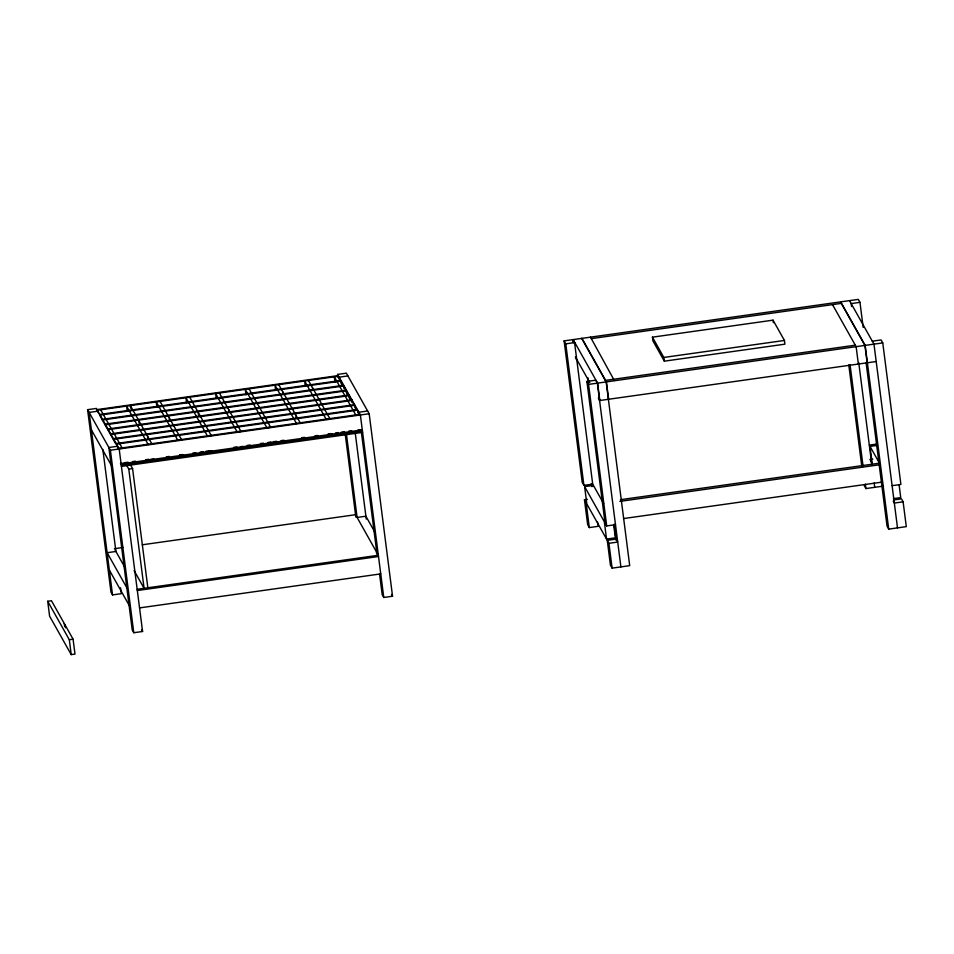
<?xml version="1.0" encoding="UTF-8"?>
<svg xmlns="http://www.w3.org/2000/svg" width="954" height="954" viewBox="0 0 954 954"><rect width="100%" height="100%" fill="white"/><g stroke="black" fill="none" stroke-linecap="round" stroke-linejoin="round"><path stroke-width="1.43" d="M592.696 484.119L583.908 485.359L582.238 482.402L564.112 340.876L572.901 339.636L574.57 342.593L593.018 486.588M573.533 342.498L573.151 339.6L840.462 301.905L864.92 345.42L867.15 362.806L599.589 400.537L598.48 398.569M120.562 587.795L121.325 593.674L112.524 594.914L110.986 592.172L87.601 409.671L96.402 408.431L119.19 449L142.575 631.488L133.775 632.729L132.236 629.986L108.863 447.486L117.652 446.245M337.954 377.367L337.585 374.421L346.374 373.181L369.174 413.738L392.547 596.238L383.758 597.478L382.208 594.736L379.573 574.129M591.325 338.634L841.297 303.384M96.557 409.671L337.74 375.661L350.917 399.106M564.112 340.876L565.77 343.834L574.57 342.593M863.179 327.413L859.971 302.346L851.171 303.587L851.552 306.532M338.098 376.293L96.914 410.303L98.357 412.867M97.94 411.174L89.151 412.414L112.524 594.914M347.912 375.924L339.123 377.164L339.505 380.109M99.347 414.513L340.518 380.503M99.693 415.145L340.876 381.135L341.222 383.842M652.441 337.167L773.038 320.162L784.438 340.447L784.915 344.167L664.318 361.172L652.918 340.888L652.441 337.167L663.841 357.452L664.318 361.172M343.309 385.333L102.126 419.343L102.483 419.975L343.667 385.965L344.012 388.672M346.099 390.174L104.916 424.184L105.274 424.816L346.445 390.806L346.099 390.174L346.445 392.881M349.236 395.636L348.878 395.004L107.695 429.014L108.052 429.646L349.236 395.636L349.76 399.702M351.668 399.845L110.485 433.855L110.843 434.487L352.026 400.477L351.668 399.845L352.014 402.552M663.841 357.452L784.438 340.447M354.447 404.675L113.264 438.685L113.621 439.317L354.805 405.307L355.15 408.014M357.237 409.516L116.054 443.527L116.412 444.159L357.595 410.148L357.941 412.855M367.624 410.995L358.835 412.235L359.205 415.181M615.497 524.688L606.696 525.928L605.039 522.971L586.913 381.433L595.701 380.193L597.359 383.15L620.899 566.903M872.302 341.186L881.102 339.946L882.76 342.903L900.898 484.441L892.097 485.681M118.833 448.356L360.016 414.346M179.137 440.211L181.642 439.854L160.033 401.407M210.059 435.847L207.555 436.205L185.947 397.758L186.638 403.172M327.52 419.283L330.024 418.925L316.847 395.481M87.601 409.671L110.402 450.228L369.174 413.738M605.325 380.431L855.297 345.181M586.913 381.433L588.57 384.39L597.359 383.15M573.151 339.6L597.609 383.126L864.92 345.42M859.971 302.346L858.302 299.389L840.712 301.869L865.171 345.384L882.76 342.903M125.153 462.63L128.098 462.225M132.511 461.605L135.456 461.187M145.747 459.733L148.693 459.315M166.33 456.835L169.275 456.417M179.567 454.963L182.512 454.545M192.803 453.09L195.749 452.685M200.161 452.065L203.107 451.647M206.04 451.23L208.986 450.813M233.98 447.295L236.926 446.877M247.217 445.423L250.163 445.005M260.454 443.55L263.399 443.145M267.812 442.513L270.745 442.107M273.691 441.69L276.636 441.273M281.048 440.653L283.982 440.235M301.631 437.743L304.576 437.337M314.868 435.883L317.813 435.465M328.104 434.01L331.05 433.605M335.462 432.973L338.396 432.567M341.341 432.15L344.275 431.733M348.687 431.113L351.632 430.695M120.431 463.656L124.199 463.119M150.112 459.47L153.88 458.934M179.781 455.285L183.55 454.748M209.463 451.099L211.979 450.741M240.396 446.734L242.9 446.389M268.813 442.728L272.582 442.203M328.164 434.356L331.932 433.831M357.845 430.171L360.362 429.825M362.281 429.884L121.098 463.894L120.741 463.262M121.265 465.135L362.448 431.125M121.42 466.375L362.603 432.365M867.401 362.77L876.201 361.53M126.667 465.325L128.802 469.129L132.57 468.593L147.846 587.771M114.373 548.717L123.197 547.477M142.313 544.782L355.556 514.707L378.344 555.276L137.161 589.286M115.911 551.472L107.122 552.712L126.834 587.771M357.094 517.45L365.883 516.209L374.648 531.795M869.309 445.113L876.631 444.087M613.672 524.807L615.342 537.841L606.553 539.082L586.841 504.01L584.623 486.635L593.412 485.395L603.632 503.581M872.242 463.763L870.012 446.389L877.346 445.351M597.538 521.921L598.11 526.334L589.31 527.574L587.652 524.617L584.468 499.789L587.402 499.371M869.869 459.542L872.803 459.124M620.505 499.693L879.457 463.179M619.861 501.387L880.292 464.658M623.558 518.559L882.51 482.044M47.7 601.27L51.468 600.734L73.076 639.18L74.984 654.074L71.216 654.611L49.608 616.165L47.7 601.27L69.308 639.717L71.216 654.611M137.328 590.526L378.511 556.516M864.252 485.61L865.922 488.567L883.499 486.087M893.421 498.632L900.743 497.594L899.073 484.56M607.269 540.346L616.057 539.105L617.715 542.063L608.926 543.303L607.269 540.346L610.441 565.173L612.11 568.131L629.7 565.662L606.16 381.91L581.702 338.396M894.125 499.896L901.458 498.859L903.116 501.816L906.3 526.644L888.711 529.124L887.053 526.167L866.113 362.758M139.546 607.901L380.729 573.891M903.116 501.816L894.327 503.056L893.218 501.088M69.308 639.717L73.076 639.18M849.513 300.629L873.971 344.144L897.511 527.884M832.508 304.624L856.132 346.66L858.361 364.046M870.012 446.389L878.777 461.974M870.418 460.532L871.527 462.499M590.49 337.156L614.281 380.443M581.952 338.36L606.41 381.886L608.64 399.261M575.381 356.987L589.775 382.578M598.408 397.937L599.839 400.501L597.609 383.126M575.691 358L576.788 359.98M584.623 486.635L604.323 521.707L606.553 539.082M584.468 499.789L586.126 502.746L589.31 527.574M337.585 374.421L360.373 414.978L383.758 597.478M351.752 400.585L359.706 414.74L355.937 415.276L334.329 376.83L335.021 382.244M308.416 380.479L316.132 394.217M326.256 419.462L304.648 381.016L305.34 386.43M376.365 552.712L377.796 555.24M278.747 384.665L300.355 423.111M296.587 423.648L274.979 385.201L275.491 389.256M391.522 594.414L392.547 596.238M249.066 388.85L261.885 411.663M262.72 413.142L270.674 427.297L266.905 427.833L245.297 389.387L245.989 394.801M219.384 393.036L240.992 431.482L237.224 432.019L215.616 393.573L216.141 397.627M189.715 397.222L211.323 435.668M177.873 440.39L156.265 401.944L156.957 407.358M151.972 444.039L130.364 405.593L130.71 408.3M148.204 444.576L126.584 406.118L127.109 410.184M100.683 409.779L113.502 432.591M114.337 434.07L122.291 448.225L118.523 448.762L117.08 446.198M130.436 464.789L132.57 468.593M99.788 415.431L115.637 443.634M91.369 429.801L111.081 464.872M134.097 570.564L144.078 588.308L128.802 469.129M115.076 549.993L124.676 567.058M109.34 570.087L129.052 605.158M141.55 629.664L142.575 631.488M865.171 345.384L888.711 529.124M858.731 362.556L871.908 465.421M874.15 482.915L874.711 487.327M850.074 364.905L863.084 466.482M865.35 484.155L865.922 488.567M848.786 364.893L861.808 466.47M773.038 320.162L773.348 322.643M614.149 524.187L616.224 540.381M588.034 377.879L588.606 382.292M588.57 384.39L606.696 525.928M608.926 543.303L612.11 568.131M572.901 339.636L573.282 342.581M591.349 483.63L591.73 486.576M565.77 343.834L583.908 485.359M361.28 431.363L376.937 553.523M355.27 433.331L366.264 519.107M348.878 395.004L349.224 397.711M346.529 391.295L346.874 394.002M342.128 383.484L342.474 386.191M346.481 434.571L357.034 516.985M345.312 434.762L355.866 517.187M312.459 387.658L312.805 390.377M295.955 415.3L296.3 418.007M282.778 391.844L283.123 394.562M228.65 409.516L228.996 412.223M198.146 412.223L198.492 414.93M169.299 417.888L169.645 420.595M147.572 436.228L147.918 438.935M138.783 420.595L139.141 423.302M110.402 450.228L133.775 632.729M102.841 449.441L115.851 550.995M65.122 625.025L65.468 627.732M64.288 623.546L64.633 626.253"/></g></svg>
